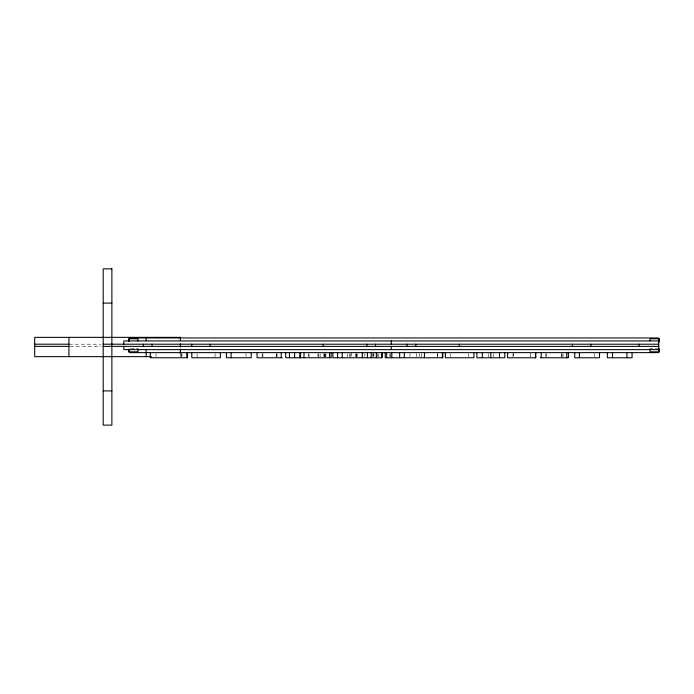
<?xml version="1.0" encoding="UTF-8"?>
<svg xmlns="http://www.w3.org/2000/svg" width="694" height="694" viewBox="0 0 694 694"><rect width="100%" height="100%" fill="white"/><g stroke="black" fill="none" stroke-linecap="round" stroke-linejoin="round"><path stroke-width="0.52" stroke-dasharray="3.47 2.6" d="M68.94 344.198L101.046 344.198M70.016 346.375L101.046 346.375M130.55 348.275L138.522 348.275M649.515 348.275L657.487 348.275M594.376 353.654L594.376 356.733M562.999 353.654L562.999 356.733M561.966 353.654L561.966 356.733M561.541 353.654L561.541 357.766M546.265 353.654L546.265 356.733M545.831 353.654L545.831 356.733M513.282 352.63L513.282 356.733M512.996 353.654L512.996 356.733M493.269 353.654L493.269 356.733M488.446 353.654L488.446 356.733M468.606 353.654L468.606 356.733M450.666 353.654L450.666 356.733M437.775 353.654L437.775 356.733M437.35 353.654L437.35 356.733M421.614 353.654L421.614 357.766M419.263 353.654L419.263 356.733M416.305 353.654L416.305 356.733M409.954 353.654L409.954 356.733M390.349 353.654L390.349 357.766M389.837 353.654L389.837 356.733M378.811 353.654L378.811 356.733M377.51 353.654L377.51 356.733M373.875 353.654L373.875 356.733M373.415 352.63L373.415 356.733M372.383 353.654L372.383 356.733M364.862 353.654L364.862 356.733M357.167 353.654L357.167 357.766M356.673 353.654L356.673 356.733M356.248 353.654L356.248 357.766M355.701 353.654L355.701 356.733M351.624 352.63L351.624 356.733M350.73 353.654L350.73 357.766M349.412 353.654L349.412 356.733M347.633 353.654L347.633 356.733M325.902 353.654L325.902 356.733M325.79 353.654L325.79 356.733M324.757 353.654L324.757 356.733M324.324 353.654L324.324 357.766M323.864 353.654L323.864 357.766M320.134 353.654L320.134 357.766M318.381 353.654L318.381 357.766M317.973 353.654L317.973 356.733M309.056 353.654L309.056 356.733M308.622 353.654L308.622 356.733M277.071 353.654L277.071 356.733M276.689 353.654L276.689 356.733M276.177 353.654L276.177 356.733M262.922 353.654L262.922 357.766M262.167 353.654L262.167 356.733M246.04 353.654L246.04 356.733M215.062 353.654L215.062 357.766M197.122 353.654L197.122 357.766M181.958 353.654L181.958 356.733M181.325 353.654L181.325 356.733M180.371 353.428L180.371 356.647M156.063 353.654L156.063 356.733M530.303 356.733L530.303 353.654L530.242 356.733"/><path stroke-width="1.04" d="M658.485 342.298L659.3 341.483L659.3 338.767L658.485 337.952L129.552 337.952L128.737 338.767L128.737 341.483M103.189 303.104L111.881 303.104M658.753 340.936L123.844 340.936L123.844 344.198M34.7 344.198L68.94 344.198M103.189 344.198L658.753 344.198M34.7 346.375L68.94 346.375M103.189 346.375L658.753 346.375M658.753 349.637L123.844 349.637L123.844 346.375M151.474 356.647L34.7 356.647L34.7 337.353L180.371 337.353L180.371 340.572M282.38 357.766L257.058 357.766L257.058 352.63M535.759 357.766L507.652 357.766L507.652 352.63M540.322 357.766L568.403 357.766L568.403 352.63M103.189 390.896L111.881 390.896M658.485 348.275L659.3 349.091L659.3 351.815L658.485 352.63L129.552 352.63L128.737 351.815L128.737 349.091M650.061 340.936L650.061 338.767L658.753 338.767L658.753 351.815L650.061 351.815L650.061 349.637M639.183 344.198L639.183 346.375M632.078 352.63L632.078 357.766L607.354 357.766L607.354 352.63M626.908 352.63L626.908 357.766M612.524 352.63L612.524 357.766M599.547 352.63L599.547 357.766L574.771 357.766L574.771 352.63M590.872 344.198L590.872 346.375M579.421 352.63L579.421 357.766M572.42 344.198L572.42 346.375M566.764 352.63L566.764 357.766M541.216 352.63L541.216 357.766M535.733 352.63L535.733 357.766M535.586 352.63L535.586 357.766M504.807 352.63L504.807 357.766L476.847 357.766L476.847 352.63M499.498 352.63L499.498 357.766M490.797 352.63L490.797 357.766M482.304 352.63L482.304 357.766M473.924 352.63L473.924 357.766L445.357 357.766L445.357 352.63M459.35 344.198L459.35 346.375M442.859 352.63L442.859 357.766L385.187 357.766L385.187 352.63M442.373 352.63L442.373 357.766M424.433 352.63L424.433 357.766M415.767 344.198L415.767 346.375M407.066 344.198L407.066 346.375M404.307 352.63L404.307 357.766M399.657 352.63L399.657 357.766M391.789 352.63L391.789 357.766M391.303 340.936L391.303 344.198M391.303 346.375L391.303 349.637M386.619 352.63L386.619 357.766M382.29 352.63L382.29 357.766L332.851 357.766L332.851 352.63M381.544 352.63L381.544 357.766M376.348 352.63L376.348 357.766M375.532 344.198L375.532 346.375M371.203 352.63L371.203 357.766M367.412 352.63L367.412 357.766M366.84 344.198L366.84 346.375M362.337 352.63L362.337 357.766M342.211 352.63L342.211 357.766M337.562 352.63L337.562 357.766M337.501 352.63L337.501 357.766M331.185 352.63L331.185 357.766L285.685 357.766L285.685 352.63M329.546 352.63L329.546 357.766M323.248 344.198L323.248 346.375M303.998 352.63L303.998 357.766M300.554 352.63L300.554 357.766M299.808 352.63L299.808 357.766M294.612 352.63L294.612 357.766M289.476 352.63L289.476 357.766M281.235 352.63L281.235 357.766M251.202 352.63L251.202 357.766L226.426 357.766L226.426 352.63M231.085 352.63L231.085 357.766M220.371 352.63L220.371 357.766L191.804 357.766L191.804 352.63M210.178 344.198L210.178 346.375M191.726 344.198L191.726 346.375M187.527 352.63L187.527 357.766L150.32 357.766L150.32 352.63M186.816 352.63L186.816 357.766M180.371 343.782L180.371 347M180.371 349.143L180.371 353.428M152.107 344.198L152.107 346.375M146.13 337.353L146.13 340.572M146.13 349.143L146.13 356.647M143.415 344.198L143.415 346.375M137.976 340.936L137.976 338.767L129.284 338.767L129.284 340.936M137.976 349.637L137.976 351.815L129.284 351.815L129.284 349.637M68.94 337.353L68.94 356.647M111.881 268.864L103.189 268.864L103.189 425.136L111.881 425.136L111.881 268.864"/></g></svg>
